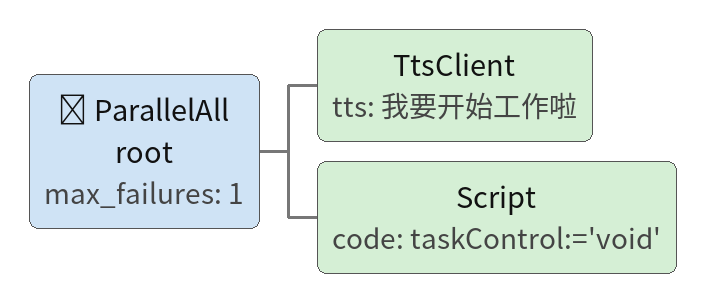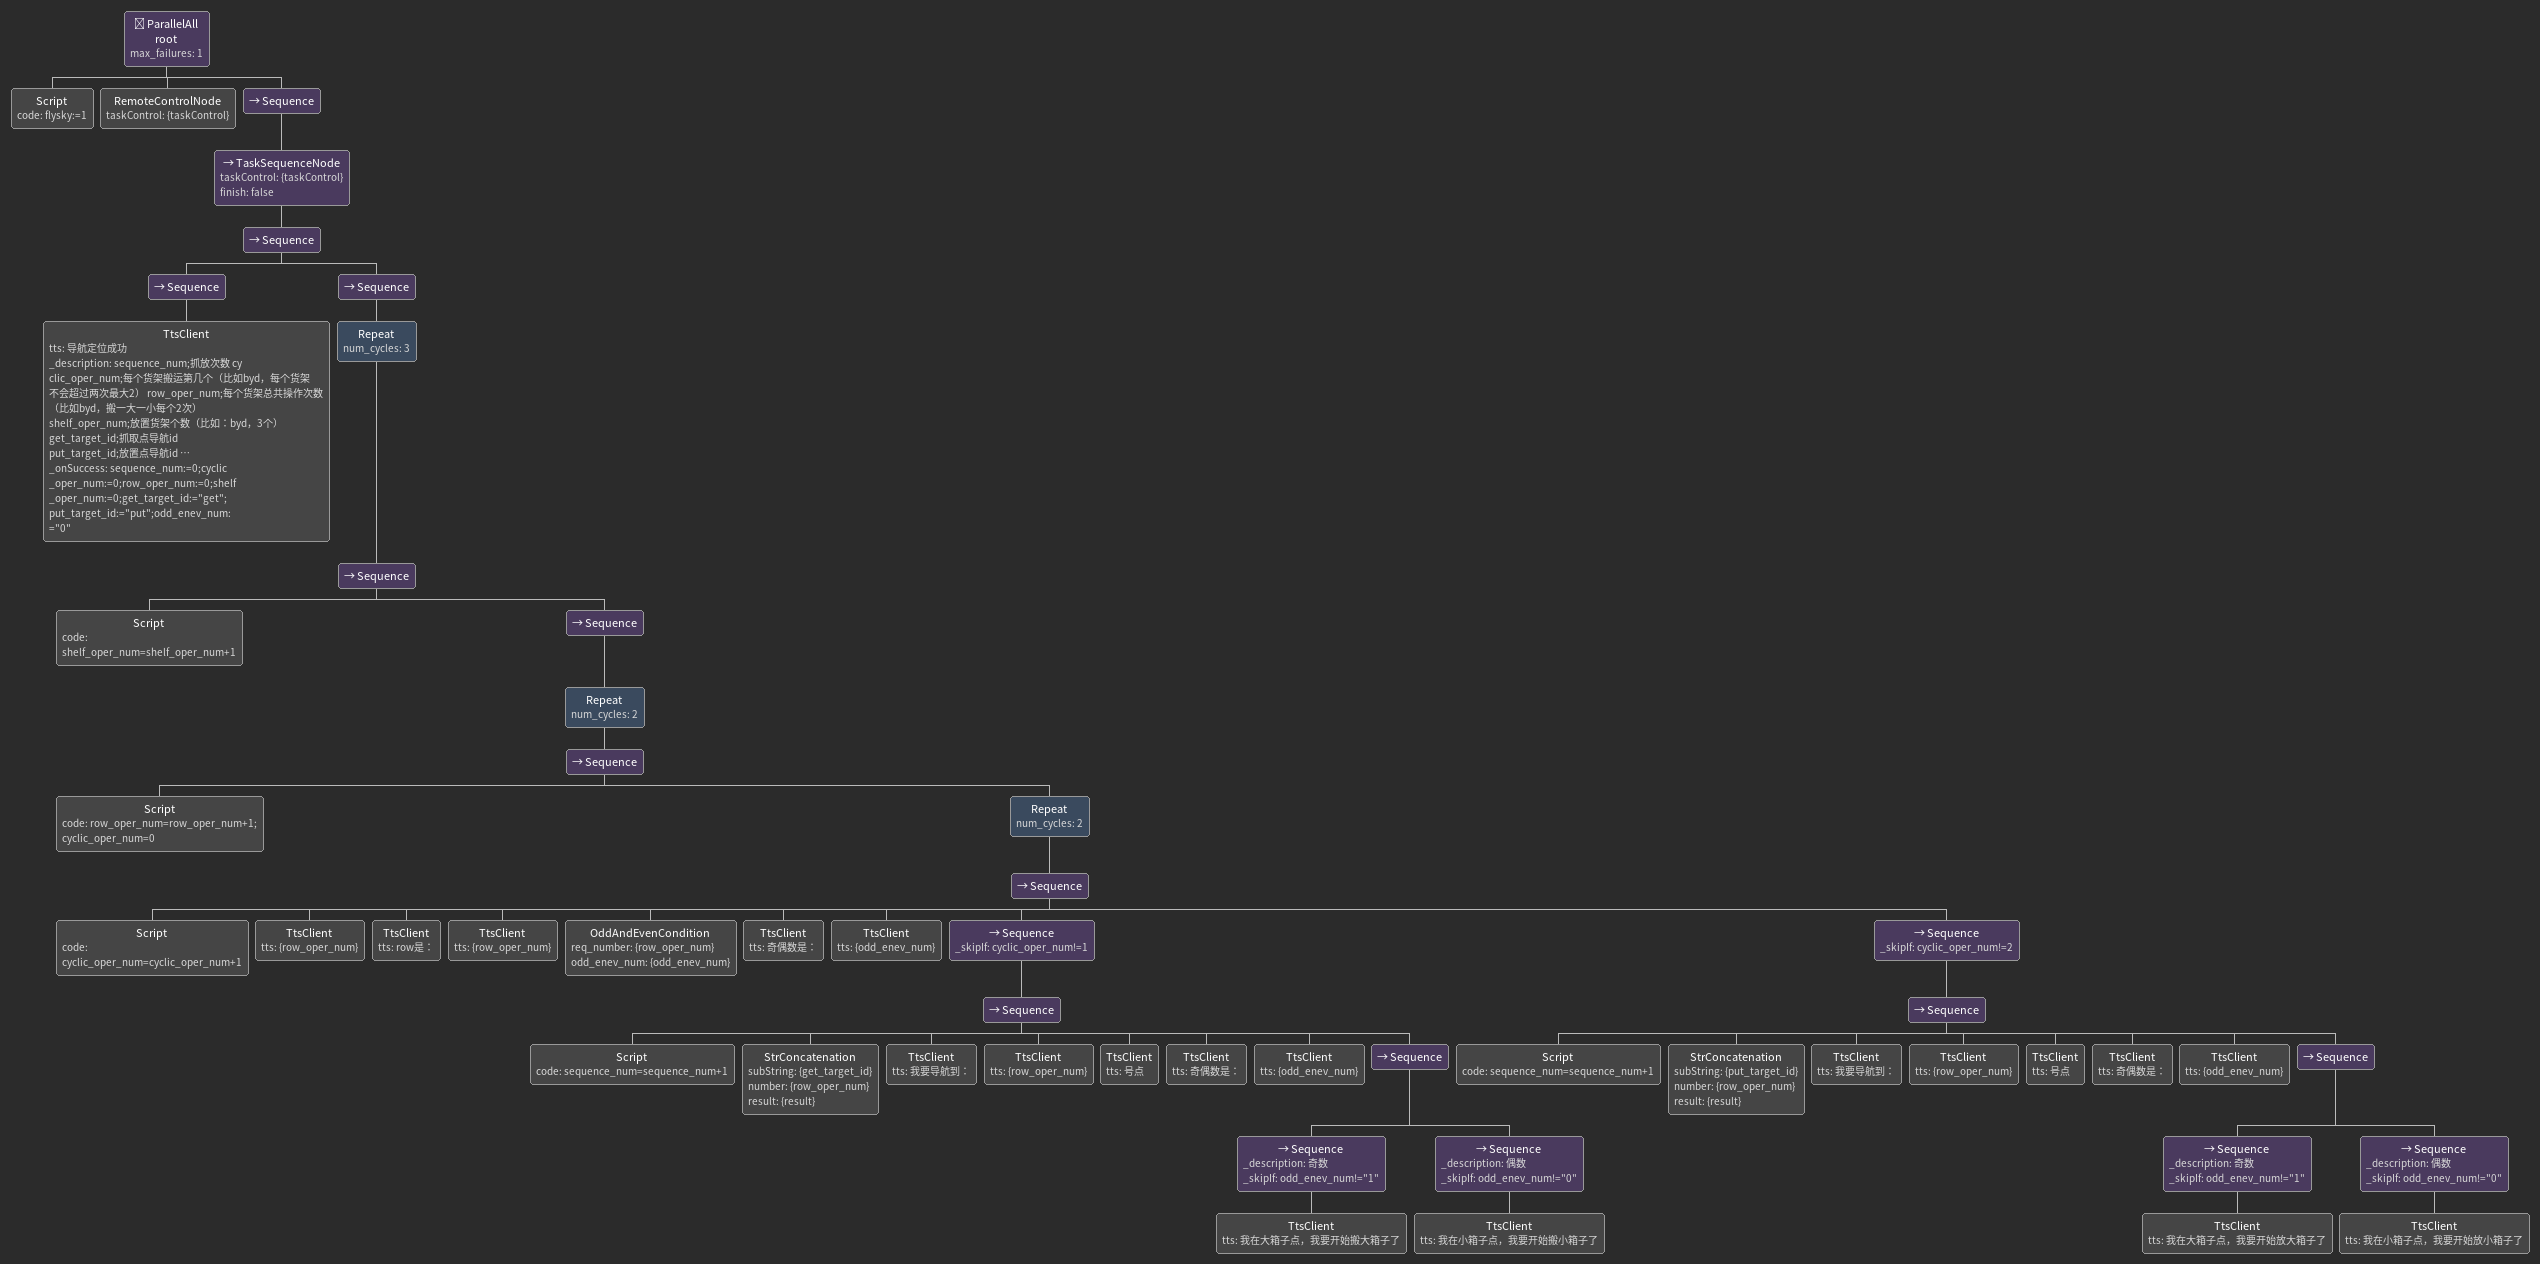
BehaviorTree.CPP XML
<ParallelAll name="root" max_failures="1">
  <TtsClient tts="我要开始工作啦"/>
  <Script code=" taskControl:='void'"/>
</ParallelAll>

<ParallelAll name="root" max_failures="1">
      <Script code=" flysky:=1"/>
      <RemoteControlNode taskControl="{taskControl}"/>
      <Sequence>
        <TaskSequenceNode taskControl="{taskControl}" finish="false">
          <Sequence>
            <Sequence>
              <TtsClient tts="导航定位成功" _description="sequence_num;抓放次数
cyclic_oper_num;每个货架搬运第几个（比如byd，每个货架不会超过两次最大2）
row_oper_num;每个货架总共操作次数（比如byd，搬一大一小每个2次）
shelf_oper_num;放置货架个数（比如：byd，3个）
get_target_id;抓取点导航id
put_target_id;放置点导航id
odd_enev_num;每行的奇偶判断" _onSuccess="sequence_num:=0;cyclic_oper_num:=0;row_oper_num:=0;shelf_oper_num:=0;get_target_id:=&quot;get&quot;;put_target_id:=&quot;put&quot;;odd_enev_num:=&quot;0&quot;"/>
            </Sequence>
            <Sequence>
              <Repeat num_cycles="3">
                <Sequence>
                  <Script code="shelf_oper_num=shelf_oper_num+1"/>
                  <Sequence>
                    <Repeat num_cycles="2">
                      <Sequence>
                        <Script code="row_oper_num=row_oper_num+1;cyclic_oper_num=0"/>
                        <Repeat num_cycles="2">
                          <Sequence>
                            <Script code="cyclic_oper_num=cyclic_oper_num+1"/>
                            <TtsClient tts="{row_oper_num}"/>
                            <TtsClient tts="row是："/>
                            <TtsClient tts="{row_oper_num}"/>
                            <OddAndEvenCondition req_number="{row_oper_num}" odd_enev_num="{odd_enev_num}"/>
                            <TtsClient tts="奇偶数是："/>
                            <TtsClient tts="{odd_enev_num}"/>
                            <Sequence _skipIf="cyclic_oper_num!=1">
                              <Sequence>
                                <Script code="sequence_num=sequence_num+1"/>
                                <StrConcatenation subString="{get_target_id}" number="{row_oper_num}" result="{result}"/>
                                <TtsClient tts="我要导航到："/>
                                <TtsClient tts="{row_oper_num}"/>
                                <TtsClient tts="号点"/>
                                <TtsClient tts="奇偶数是："/>
                                <TtsClient tts="{odd_enev_num}"/>
                                <Sequence>
                                  <Sequence _description="奇数" _skipIf="odd_enev_num!=&quot;1&quot;">
                                    <TtsClient tts="我在大箱子点，我要开始搬大箱子了"/>
                                  </Sequence>
                                  <Sequence _description="偶数" _skipIf="odd_enev_num!=&quot;0&quot;">
                                    <TtsClient tts="我在小箱子点，我要开始搬小箱子了"/>
                                  </Sequence>
                                </Sequence>
                              </Sequence>
                            </Sequence>
                            <Sequence _skipIf="cyclic_oper_num!=2">
                              <Sequence>
                                <Script code="sequence_num=sequence_num+1"/>
                                <StrConcatenation subString="{put_target_id}" number="{row_oper_num}" result="{result}"/>
                                <TtsClient tts="我要导航到："/>
                                <TtsClient tts="{row_oper_num}"/>
                                <TtsClient tts="号点"/>
                                <TtsClient tts="奇偶数是："/>
                                <TtsClient tts="{odd_enev_num}"/>
                                <Sequence>
                                  <Sequence _description="奇数" _skipIf="odd_enev_num!=&quot;1&quot;">
                                    <TtsClient tts="我在大箱子点，我要开始放大箱子了"/>
                                  </Sequence>
                                  <Sequence _description="偶数" _skipIf="odd_enev_num!=&quot;0&quot;">
                                    <TtsClient tts="我在小箱子点，我要开始放小箱子了"/>
                                  </Sequence>
                                </Sequence>
                              </Sequence>
                            </Sequence>
                          </Sequence>
                        </Repeat>
                      </Sequence>
                    </Repeat>
                  </Sequence>
                </Sequence>
              </Repeat>
            </Sequence>
          </Sequence>
        </TaskSequenceNode>
      </Sequence>
    </ParallelAll>
